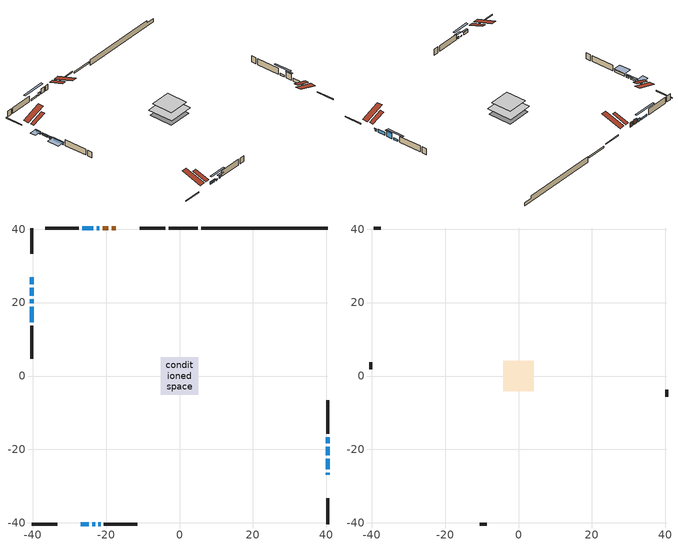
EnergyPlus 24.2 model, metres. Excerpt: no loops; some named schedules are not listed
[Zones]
conditioned space
 floor adiabatic (Floor2 construction): -1.45,-1.45 -1.45,1.45 1.45,1.45 1.45,-1.45 z0.46
 floor adiabatic (AdiabaticFloorConstruction): -5.16,-5.16 -5.16,5.16 5.16,5.16 5.16,-5.16 z0.46
 floor foundation (Slab1 construction): -4.79,-4.79 -4.79,4.79 4.79,4.79 4.79,-4.79 z-1.83
 floor foundation (Slab2 construction): -1.45,-1.45 -1.45,1.45 1.45,1.45 1.45,-1.45 z-0.46
 wall outside (RimJoist1 construction): -3.91,40.32 -10.89,40.32 / -40.32,-40.32 -33.34,-40.32 / -40.32,40.32 -40.32,33.34 / 40.32,-40.32 40.32,-33.34 z0.46:0.76
 wall outside (AdiabaticWallConstruction 1): -17.36,40.32 -18.52,40.32 / -19.45,40.32 -20.88,40.32 z0.46:2.49
 wall outside (AdiabaticWallConstruction): 40.32,-26.86 40.32,-26.33 z0.46:1.35; 40.32,-25.4 40.32,-22.51 / -21.81,40.32 -22.52,40.32 z0.46:1.68; 40.32,-21.58 40.32,-19.32 z0.46:3; -26.86,-40.32 -24.73,-40.32 / -40.32,18.89 -40.32,14.62 z0.46:1.4; 40.32,-18.39 40.32,-16.63 / -22.08,-40.32 -21.51,-40.32 z0.46:1.22; -23.8,-40.32 -23.01,-40.32 z0.46:0.72; -23.45,40.32 -26.55,40.32 z0.46:1.07; -40.32,26.86 -40.32,24.93 z0.46:1.38; -40.32,24 -40.32,21.82 / -40.32,20.89 -40.32,19.82 z0.46:1.15
 wall outside (Wall1 construction): -27.47,40.32 -36.53,40.32 / -20.58,-40.32 -11.52,-40.32 / -40.32,13.69 -40.32,4.64 / 40.32,-15.71 40.32,-6.65 z0.46:2.9
 wall foundation (FoundationWall1 construction): 5.88,40.32,-1.83 5.88,40.32,0.46 36.88,40.32,0.46 36.88,40.32,-0.53 40.32,40.32,-0.53 40.32,40.32,-1.83
 wall foundation (FoundationWall2 construction): 4.95,40.32 -2.98,40.32 z-0.46:0.15
 window (WindowConstruction 8): 40.32,-26.86 40.32,-26.33 z0.46:1.35
 window (WindowConstruction 4): 40.32,-25.4 40.32,-22.51 z0.46:1.68
 window (WindowConstruction 5): 40.32,-21.58 40.32,-19.32 z0.46:3
 window (WindowConstruction 6): -26.86,-40.32 -24.73,-40.32 z0.46:1.4
 window (WindowConstruction 7): -21.81,40.32 -22.52,40.32 z0.46:1.68
 window (WindowConstruction 10): 40.32,-18.39 40.32,-16.63 z0.46:1.22
 window (WindowConstruction 11): -23.8,-40.32 -23.01,-40.32 z0.46:0.71
 window (WindowConstruction 12): -23.45,40.32 -26.54,40.32 z0.46:1.07
 window (WindowConstruction 9): -22.08,-40.32 -21.51,-40.32 z0.46:1.22
 window (WindowConstruction): -40.32,26.86 -40.32,24.93 z0.46:1.37
 window (WindowConstruction 1): -40.32,24 -40.32,21.82 z0.46:1.15
 window (WindowConstruction 2): -40.32,20.89 -40.32,19.82 z0.46:1.15
 window (WindowConstruction 3): -40.32,18.89 -40.32,14.62 z0.46:1.4
 door (Door): -17.37,40.32 -18.52,40.32 z0.46:2.49
 door (Door 1): -19.45,40.32 -20.88,40.32 z0.46:2.49
 ceiling adiabatic (AdiabaticFloorConstruction): 5.16,-5.16 5.16,5.16 -5.16,5.16 -5.16,-5.16 z0.46
 roof outside (Roof2 construction): -16.44,40.32,2.9 -16.44,34.45,4.85 -14.89,34.45,4.85 -14.89,40.32,2.9; -27.79,-40.32,2.9 -27.79,-34.45,4.85 -29.34,-34.45,4.85 -29.34,-40.32,2.9; -40.32,27.79,2.9 -34.45,27.79,4.85 -34.45,29.34,4.85 -40.32,29.34,2.9; 40.32,-27.79,2.9 34.45,-27.79,4.85 34.45,-29.34,4.85 40.32,-29.34,2.9
attic - vented
 floor to conditioned space (Floor1 construction Reversed): -4.17,-4.17 -4.17,4.17 4.17,4.17 4.17,-4.17 z2.9
 wall outside (Wall2 construction): -37.46,40.32 -39.39,40.32 / -10.59,-40.32 -8.66,-40.32 / -40.32,3.71 -40.32,1.78 / 40.32,-5.72 40.32,-3.79 z0.46:2.9
 roof outside (Roof1 construction): -13.96,40.32,2.9 -13.96,32.19,5.61 -11.82,32.19,5.61 -11.82,40.32,2.9; -30.26,-40.32,2.9 -30.26,-32.19,5.61 -32.41,-32.19,5.61 -32.41,-40.32,2.9; -40.32,30.26,2.9 -32.19,30.26,5.61 -32.19,32.41,5.61 -40.32,32.41,2.9; 40.32,-30.26,2.9 32.19,-30.26,5.61 32.19,-32.41,5.61 40.32,-32.41,2.9
shading: 40.32,-26.15 40.32,-27.04 40.62,-27.04 40.62,-26.15 z1.53; 40.32,-19.14 40.32,-21.76 40.93,-21.76 40.93,-19.14 z3.18; -24.55,-40.32 -27.04,-40.32 -27.04,-40.93 -24.55,-40.93 z1.58; 40.32,-14.01 40.32,-21.01 40.93,-21.01 40.93,-14.01 z3.84; -19.78,-40.32 -27.03,-40.32 -27.03,-40.93 -19.78,-40.93 z3.94; -29.78,40.32 -20.22,40.32 -20.22,40.93 -29.78,40.93 z4.3; -20.41,-40.32 -23.18,-40.32 -23.18,-40.93 -20.41,-40.93 z2.32; -40.32,24.75 -40.32,27.04 -43.37,27.04 -43.37,24.75 z1.55; -40.32,21.64 -40.32,24.18 -40.93,24.18 -40.93,21.64 z1.33; -40.32,19.64 -40.32,21.07 -40.93,21.07 -40.93,19.64 z1.33; -40.32,14.44 -40.32,19.07 -43.37,19.07 -43.37,14.44 z1.58
[Building]
Building 1: Terrain=Suburbs
[Site:Location]
Calgary Intl AP_AB: Latitude {deg}=51.11; Longitude {deg}=-114.02; Time Zone {hr}=-7; Elevation {m}=1084; Keep Site Location Information=Yes
[Site:GroundTemperature:Shallow]
0.326196, -1.55603, -1.70677, -0.813554, 2.7722, 6.34125, 9.43543, 11.3955, 11.562, 9.96783, 6.95256, 3.49299
[Site:WaterMainsTemperature]
Calculation Method=Schedule; Temperature Schedule=mains temperature schedule
[Material] Roughness=Rough; Thermal Absorptance=0.9
Name | Thickness {m} | Conductivity {W/m-K} | Density {kg/m3} | Specific Heat {J/kg-K} | Solar Absorptance | Visible Absorptance
asphalt or fiberglass shingles | 0.00635 | 0.162714 | 1121.4 | 1465.45 | 0.4 | 0.4
ceiling loosefill ins | 0.423333 | 0.0480833 | 16.02 | 1046.75 | 0.7 | 0.7
ceiling stud and cavity | 0.1397 | 0.734582 | 65.682 | 1177.47 | 0.7 | 0.7
concrete 4.0 in. | 0.1016 | 1.803125 | 2242.8 | 837.4 | 0.7 | 0.7
concrete 8.0 in. | 0.2032 | 1.803125 | 2242.8 | 837.4 | 0.7 | 0.7
door material | 0.04445 | 0.053851 | 512.64 | 1214.23 | 0.7 | 0.7
door material 1 | 0.04445 | 0.188738 | 512.64 | 1214.23 | 0.7 | 0.7
exterior vertical ins | 0.0507304 | 0.029427 | 32.04 | 1214.23 | 0.7 | 0.7
exterior vertical ins 1 | 0.00108814 | 0.029427 | 32.04 | 1214.23 | 0.7 | 0.7
floor covering | 0.0127 | 0.0433444 | 54.468 | 1339.84 | 0.6 | 0.6
floor rigid ins; rim joist rigid ins; roof rigid ins | 0.051816 | 0.029427 | 32.04 | 1214.23 | 0.7 | 0.7
floor rigid ins 1; wall rigid ins | 0.512978 | 0.029427 | 32.04 | 1214.23 | 0.7 | 0.7
floor stud and cavity | 0.1397 | 0.610773 | 92.3553 | 1139.71 | 0.7 | 0.7
floor stud and cavity 1 | 0.1397 | 1.75129 | 37.0049 | 1207.88 | 0.7 | 0.7
furniture material conditioned space 1 | 0.1524 | 0.115458 | 640.8 | 1214.23 | 0.6 | 0.6
gypsum board | 0.0127 | 0.160291 | 801 | 837.4 | 0.6 | 0.6
gypsum board 1 | 0.0127 | 0.160291 | 801 | 837.4 | 0.7 | 0.7
osb sheathing 0.5 in. | 0.0127 | 0.115458 | 512.64 | 1214.23 | 0.7 | 0.7
osb sheathing 0.75 in. | 0.01905 | 0.115458 | 512.64 | 1214.23 | 0.7 | 0.7
osb sheathing 2.0 in. | 0.0508 | 0.115458 | 512.64 | 1214.23 | 0.7 | 0.7
rim joist stud and cavity | 0.0508 | 0.245365 | 125.044 | 1163.47 | 0.6 | 0.6
roof stud and cavity | 0.2032 | 0.153298 | 78.34581 | 1123.46 | 0.7 | 0.7
wall stud and cavity | 0.1397 | 0.116846 | 139.0536 | 1170.24 | 0.7 | 0.7
wall stud and cavity 1 | 0.0889 | 6.1454 | 50.32683 | 1063.81 | 0.6 | 0.6
wall stud and cavity 2 | 0.0889 | 0.380278 | 52.3479 | 1209.89 | 0.7 | 0.7
wall stud and cavity 3 | 0.0889 | 0.391764 | 83.0341 | 1211.67 | 0.7 | 0.7
wood siding | 0.0254 | 0.102417 | 544.68 | 1172.36 | 0.4 | 0.4
wood siding 1 | 0.00254 | 0.102417 | 544.68 | 1172.36 | 0.4 | 0.4
wood siding 2; wood siding 3; wood siding 4 | 0.0254 | 0.102417 | 544.68 | 1172.36 | 0.7 | 0.7
[WindowMaterial:SimpleGlazingSystem]
Name | U-Factor {W/m2-K} | Solar Heat Gain Coefficient
WindowMaterial | 1.887935 | 0.49
WindowMaterial 1 | 2.77995 | 0.55
WindowMaterial 10 | 1.564289 | 0.39
WindowMaterial 2 | 2.76973 | 0.5
WindowMaterial 3 | 2.95653 | 0.57
WindowMaterial 4 | 2.870229 | 0.71
WindowMaterial 5 | 2.949721 | 0.64
WindowMaterial 6 | 2.134928 | 0.33
WindowMaterial 7 | 5.26862 | 0.67
WindowMaterial 8 | 1.49275 | 0.42
WindowMaterial 9 | 1.66593 | 0.36
[Construction]
AdiabaticFloorConstruction: floor stud and cavity 1, floor rigid ins 1, osb sheathing 0.75 in., floor covering
AdiabaticWallConstruction: wood siding 3, wall rigid ins, wall stud and cavity 2, gypsum board
AdiabaticWallConstruction 1: wood siding 4, wall rigid ins, wall stud and cavity 2, gypsum board
Door: door material
Door 1: door material 1
Floor1 construction Reversed: gypsum board, ceiling stud and cavity, ceiling loosefill ins
Floor2 construction: floor stud and cavity, floor rigid ins, osb sheathing 0.75 in., floor covering
FoundationWall1 construction: concrete 8.0 in., gypsum board 1
FoundationWall2 construction: concrete 8.0 in.
furniture construction conditioned space 1: furniture material conditioned space 1
PartitionWallConstruction: gypsum board, wall stud and cavity 3, gypsum board
RimJoist1 construction: wood siding 2, rim joist rigid ins, osb sheathing 2.0 in., rim joist stud and cavity
Roof1 construction: asphalt or fiberglass shingles
Roof2 construction: asphalt or fiberglass shingles, roof rigid ins, osb sheathing 0.75 in., roof stud and cavity, gypsum board
Slab1 construction; Slab2 construction: concrete 4.0 in.
Wall1 construction: wood siding, osb sheathing 0.5 in., wall stud and cavity, gypsum board
Wall2 construction: wood siding 1, wall stud and cavity 1
WindowConstruction; WindowConstruction 4: WindowMaterial
WindowConstruction 1: WindowMaterial 1
WindowConstruction 10: WindowMaterial 8
WindowConstruction 11: WindowMaterial 9
WindowConstruction 12: WindowMaterial 10
WindowConstruction 2: WindowMaterial 2
WindowConstruction 3; WindowConstruction 6: WindowMaterial 3
WindowConstruction 5: WindowMaterial 4
WindowConstruction 7: WindowMaterial 5
WindowConstruction 8: WindowMaterial 6
WindowConstruction 9: WindowMaterial 7
[Zone] Multiplier=1; Part of Total Floor Area=Yes
Name | Volume {m3}
attic - vented | 30.6359
conditioned space | 506.3
[Space]
Name | Zone | Volume {m3}
attic - vented 1 | attic - vented | 30.6359
conditioned space 1 | conditioned space | 506.3
[ZoneInfiltration:EffectiveLeakageArea]
infil attic - vented 1: Zone or Space=attic - vented 1; Schedule=Always On Discrete; Effective Air Leakage Area {cm2}=2388; Stack Coefficient=0.000357981; Wind Coefficient=1.27835e-05
[ZoneMixing]
whole house fan mix: Zone or Space=attic - vented; Schedule=Always On Continuous; Design Flow Rate Calculation Method=Flow/Zone; Design Flow Rate {m3/s}=0; Source Zone or Space=conditioned space
[SurfaceProperty:ExposedFoundationPerimeter] Exposed Perimeter Calculation Method=TotalExposedPerimeter
Name | Total Exposed Perimeter {m}
Slab1 | 34.442
Slab2 | 7.92501
[InternalMass] Zone or ZoneList=conditioned space; Space or SpaceList=conditioned space 1
Name | Construction | Surface Area {m2}
furniture mass conditioned space 1 | furniture construction conditioned space 1 | 86.12
partition wall mass | PartitionWallConstruction | 206.85
[Lights]
interior lighting: Zone or ZoneList or Space or SpaceList=conditioned space 1; Schedule=interior lighting schedule; Design Level Calculation Method=LightingLevel; Lighting Level {W}=343.2; Return Air Fraction=0; Fraction Radiant=0.6; Fraction Visible=0.2; Fraction Replaceable=1
[People]
occupants: Zone or ZoneList or Space or SpaceList=conditioned space 1; Number of People Schedule=occupants schedule; Number of People Calculation Method=People; Number of People=3; Fraction Radiant=0.314171; Sensible Heat Fraction=0.56303; Activity Level Schedule=occupants activity schedule; Carbon Dioxide Generation Rate {m3/s-W}=0; Enable ASHRAE 55 Comfort Warnings=No; Mean Radiant Temperature Calculation Type=EnclosureAveraged
[ElectricEquipment] Zone or ZoneList or Space or SpaceList=conditioned space 1; Design Level Calculation Method=EquipmentLevel
Name | Schedule | Design Level {W} | Fraction Latent | Fraction Radiant | Fraction Lost
clothes dryer | clothes dryer schedule | 140.772 | 0.015 | 0.081 | 0.85
clothes washer | clothes washer schedule | 32.1985 | 0.03 | 0.162 | 0.7
cooking range | cooking range schedule | 215.147 | 0.08 | 0.432 | 0.2
dishwasher | dishwasher schedule | 66.8632 | 0.3 | 0.18 | 0.4
fridge | fridge schedule | 72.9452 | 0 | 0.6 | 0
mech vent bath fan 0 | mech vent bath fan 0 schedule | 50.2 | 0 | 0 | 1
mech vent bath fan 1 | mech vent bath fan 1 schedule | 50.2 | 0 | 0 | 1
mech vent house fan | mech vent house fan schedule | 0 | 0 | 0 | 1
mech vent house fan cfis | mech vent house fan cfis schedule | 0 | 0 | 0 | 0
misc plug loads | misc plug loads schedule | 494.7 | 0.045 | 0.513 | 0.1
whole house fan | Always On Discrete | 0 | 0 | 0 | 1
[OtherEquipment] Zone or ZoneList or Space or SpaceList=conditioned space 1; Design Level Calculation Method=EquipmentLevel
Name | Fuel Type | Schedule | Design Level {W} | Fraction Latent | Fraction Radiant | Fraction Lost
clothes dryer 1 | Electricity | clothes dryer schedule | 0 | 0.015 | 0.081 | 0.85
cooking range 1 | Electricity | cooking range schedule | 0 | 0.08 | 0.432 | 0.2
general water use latent | None | general water use schedule | 62.594 | 1 | 0 | 0
general water use sensible | None | general water use schedule | -61.6891 | 0 | 0.6 | 0
mech vent house fan latent load | None | Always On Discrete | 0 | 1 | 0 | 0
mech vent house fan sensible load | None | Always On Discrete | 0 | 0 | 0 | 0
water heater energy adjustment1 | NaturalGas | Always On Discrete | 0.01 | 0 | 0 | 1
[ZoneInfiltration:DesignFlowRate] Zone or ZoneList or Space or SpaceList=conditioned space 1; Schedule=Always On Discrete; Design Flow Rate Calculation Method=Flow/Zone; Design Flow Rate {m3/s}=0
infil flow; natural vent flow; whole house fan flow
[Foundation:Kiva] Initial Indoor Air Temperature {C}=18; Wall Depth Below Slab {m}=0.2032; Custom Block Z Position 1 {m}=0
Name | Wall Height Above Grade {m} | Custom Block Material Name 1 | Custom Block Depth 1 {m} | Custom Block X Position 1 {m}
Foundation Kiva 1 | 0.460004 | exterior vertical ins | 2.28999 | 0.2159
Foundation Kiva 2 | 0.149992 | exterior vertical ins 1 | 0.609996 | 0.2032
[Foundation:Kiva:Settings]
Soil Conductivity {W/m-K}=0.849921; Soil Density {kg/m3}=1842.3; Soil Specific Heat {J/kg-K}=418.7; Ground Solar Absorptivity=0.9; Ground Thermal Absorptivity=0.9; Ground Surface Roughness {m}=0.03; Far-Field Width {m}=40; Deep-Ground Boundary Condition=ZeroFlux; Deep-Ground Depth {m}=40; Minimum Cell Dimension {m}=0.2; Maximum Cell Growth Coefficient=3; Simulation Timestep=Timestep
[Exterior:Lights]
exterior lighting: Schedule=exterior lighting schedule; Design Level {W}=75.6
[Schedule:Constant]
Name | Hourly Value
Always On Continuous; mech vent house fan schedule; mech vent house fan cfis schedule; Always On Discrete | 1
occupants activity schedule | 117.228
fridge schedule | 0
[Schedule:Week:Daily]
interior lighting schedule Week Rule - Jan1-Jan27: interior lighting schedule day, interior lighting schedule day, interior lighting schedule day, interior lighting schedule day, interior lighting schedule day, interior lighting schedule day, interior lighting schedule day, interior lighting schedule default day, interior lighting schedule default day, interior lighting schedule default day, interior lighting schedule default day, interior lighting schedule default day
interior lighting schedule Week Rule - Jan28-Feb3: interior lighting schedule day, interior lighting schedule day, interior lighting schedule day, interior lighting schedule day, interior lighting schedule day 1, interior lighting schedule day 1, interior lighting schedule day 1, interior lighting schedule default day, interior lighting schedule default day, interior lighting schedule default day, interior lighting schedule default day, interior lighting schedule default day
interior lighting schedule Week Rule - Feb4-Feb24: interior lighting schedule day 1, interior lighting schedule day 1, interior lighting schedule day 1, interior lighting schedule day 1, interior lighting schedule day 1, interior lighting schedule day 1, interior lighting schedule day 1, interior lighting schedule default day, interior lighting schedule default day, interior lighting schedule default day, interior lighting schedule default day, interior lighting schedule default day
interior lighting schedule Week Rule - Feb25-Mar3: interior lighting schedule day 1, interior lighting schedule day 1, interior lighting schedule day 1, interior lighting schedule day 1, interior lighting schedule day 2, interior lighting schedule day 2, interior lighting schedule day 2, interior lighting schedule default day, interior lighting schedule default day, interior lighting schedule default day, interior lighting schedule default day, interior lighting schedule default day
interior lighting schedule Week Rule - Mar4-Mar31: interior lighting schedule day 2, interior lighting schedule day 2, interior lighting schedule day 2, interior lighting schedule day 2, interior lighting schedule day 2, interior lighting schedule day 2, interior lighting schedule day 2, interior lighting schedule default day, interior lighting schedule default day, interior lighting schedule default day, interior lighting schedule default day, interior lighting schedule default day
interior lighting schedule Week Rule - Apr1-Apr28: interior lighting schedule day 3, interior lighting schedule day 3, interior lighting schedule day 3, interior lighting schedule day 3, interior lighting schedule day 3, interior lighting schedule day 3, interior lighting schedule day 3, interior lighting schedule default day, interior lighting schedule default day, interior lighting schedule default day, interior lighting schedule default day, interior lighting schedule default day
interior lighting schedule Week Rule - Apr29-May5: interior lighting schedule day 3, interior lighting schedule day 3, interior lighting schedule day 4, interior lighting schedule day 4, interior lighting schedule day 4, interior lighting schedule day 4, interior lighting schedule day 4, interior lighting schedule default day, interior lighting schedule default day, interior lighting schedule default day, interior lighting schedule default day, interior lighting schedule default day
interior lighting schedule Week Rule - May6-May26: interior lighting schedule day 4, interior lighting schedule day 4, interior lighting schedule day 4, interior lighting schedule day 4, interior lighting schedule day 4, interior lighting schedule day 4, interior lighting schedule day 4, interior lighting schedule default day, interior lighting schedule default day, interior lighting schedule default day, interior lighting schedule default day, interior lighting schedule default day
interior lighting schedule Week Rule - May27-Jun2: interior lighting schedule day 4, interior lighting schedule day 4, interior lighting schedule day 4, interior lighting schedule day 4, interior lighting schedule day 4, interior lighting schedule day 5, interior lighting schedule day 5, interior lighting schedule default day, interior lighting schedule default day, interior lighting schedule default day, interior lighting schedule default day, interior lighting schedule default day
interior lighting schedule Week Rule - Jun3-Jun30: interior lighting schedule day 5, interior lighting schedule day 5, interior lighting schedule day 5, interior lighting schedule day 5, interior lighting schedule day 5, interior lighting schedule day 5, interior lighting schedule day 5, interior lighting schedule default day, interior lighting schedule default day, interior lighting schedule default day, interior lighting schedule default day, interior lighting schedule default day
interior lighting schedule Week Rule - Jul1-Jul28: interior lighting schedule day 6, interior lighting schedule day 6, interior lighting schedule day 6, interior lighting schedule day 6, interior lighting schedule day 6, interior lighting schedule day 6, interior lighting schedule day 6, interior lighting schedule default day, interior lighting schedule default day, interior lighting schedule default day, interior lighting schedule default day, interior lighting schedule default day
interior lighting schedule Week Rule - Jul29-Aug4: interior lighting schedule day 6, interior lighting schedule day 6, interior lighting schedule day 6, interior lighting schedule day 7, interior lighting schedule day 7, interior lighting schedule day 7, interior lighting schedule day 7, interior lighting schedule default day, interior lighting schedule default day, interior lighting schedule default day, interior lighting schedule default day, interior lighting schedule default day
interior lighting schedule Week Rule - Aug5-Aug25: interior lighting schedule day 7, interior lighting schedule day 7, interior lighting schedule day 7, interior lighting schedule day 7, interior lighting schedule day 7, interior lighting schedule day 7, interior lighting schedule day 7, interior lighting schedule default day, interior lighting schedule default day, interior lighting schedule default day, interior lighting schedule default day, interior lighting schedule default day
interior lighting schedule Week Rule - Aug26-Sep1: interior lighting schedule day 7, interior lighting schedule day 7, interior lighting schedule day 7, interior lighting schedule day 7, interior lighting schedule day 7, interior lighting schedule day 7, interior lighting schedule day 8, interior lighting schedule default day, interior lighting schedule default day, interior lighting schedule default day, interior lighting schedule default day, interior lighting schedule default day
interior lighting schedule Week Rule - Sep2-Sep29: interior lighting schedule day 8, interior lighting schedule day 8, interior lighting schedule day 8, interior lighting schedule day 8, interior lighting schedule day 8, interior lighting schedule day 8, interior lighting schedule day 8, interior lighting schedule default day, interior lighting schedule default day, interior lighting schedule default day, interior lighting schedule default day, interior lighting schedule default day
interior lighting schedule Week Rule - Sep30-Oct6: interior lighting schedule day 8, interior lighting schedule day 9, interior lighting schedule day 9, interior lighting schedule day 9, interior lighting schedule day 9, interior lighting schedule day 9, interior lighting schedule day 9, interior lighting schedule default day, interior lighting schedule default day, interior lighting schedule default day, interior lighting schedule default day, interior lighting schedule default day
interior lighting schedule Week Rule - Oct7-Oct27: interior lighting schedule day 9, interior lighting schedule day 9, interior lighting schedule day 9, interior lighting schedule day 9, interior lighting schedule day 9, interior lighting schedule day 9, interior lighting schedule day 9, interior lighting schedule default day, interior lighting schedule default day, interior lighting schedule default day, interior lighting schedule default day, interior lighting schedule default day
interior lighting schedule Week Rule - Oct28-Nov3: interior lighting schedule day 9, interior lighting schedule day 9, interior lighting schedule day 9, interior lighting schedule day 9, interior lighting schedule day 10, interior lighting schedule day 10, interior lighting schedule day 10, interior lighting schedule default day, interior lighting schedule default day, interior lighting schedule default day, interior lighting schedule default day, interior lighting schedule default day
interior lighting schedule Week Rule - Nov4-Nov24: interior lighting schedule day 10, interior lighting schedule day 10, interior lighting schedule day 10, interior lighting schedule day 10, interior lighting schedule day 10, interior lighting schedule day 10, interior lighting schedule day 10, interior lighting schedule default day, interior lighting schedule default day, interior lighting schedule default day, interior lighting schedule default day, interior lighting schedule default day
interior lighting schedule Week Rule - Nov25-Dec1: interior lighting schedule day 10, interior lighting schedule day 10, interior lighting schedule day 10, interior lighting schedule day 10, interior lighting schedule day 10, interior lighting schedule day 10, interior lighting schedule day 11, interior lighting schedule default day, interior lighting schedule default day, interior lighting schedule default day, interior lighting schedule default day, interior lighting schedule default day
interior lighting schedule Week Rule - Dec2-Dec31: interior lighting schedule day 11, interior lighting schedule day 11, interior lighting schedule day 11, interior lighting schedule day 11, interior lighting schedule day 11, interior lighting schedule day 11, interior lighting schedule day 11, interior lighting schedule default day, interior lighting schedule default day, interior lighting schedule default day, interior lighting schedule default day, interior lighting schedule default day
occupants schedule Week Rule - Jan1-Dec31: occupants schedule day, occupants schedule day, occupants schedule day, occupants schedule day, occupants schedule day, occupants schedule day, occupants schedule day, occupants schedule default day, occupants schedule default day, occupants schedule default day, occupants schedule default day, occupants schedule default day
clothes dryer schedule Week Rule - Jan1-Dec31: clothes dryer schedule day, clothes dryer schedule day, clothes dryer schedule day, clothes dryer schedule day, clothes dryer schedule day, clothes dryer schedule day, clothes dryer schedule day, clothes dryer schedule default day, clothes dryer schedule default day, clothes dryer schedule default day, clothes dryer schedule default day, clothes dryer schedule default day
clothes washer schedule Week Rule - Jan1-Dec31: clothes washer schedule day, clothes washer schedule day, clothes washer schedule day, clothes washer schedule day, clothes washer schedule day, clothes washer schedule day, clothes washer schedule day, clothes washer schedule default day, clothes washer schedule default day, clothes washer schedule default day, clothes washer schedule default day, clothes washer schedule default day
cooking range schedule Week Rule - Jan1-Dec31: cooking range schedule day, cooking range schedule day, cooking range schedule day, cooking range schedule day, cooking range schedule day, cooking range schedule day, cooking range schedule day, cooking range schedule default day, cooking range schedule default day, cooking range schedule default day, cooking range schedule default day, cooking range schedule default day
dishwasher schedule Week Rule - Jan1-Dec31: dishwasher schedule day, dishwasher schedule day, dishwasher schedule day, dishwasher schedule day, dishwasher schedule day, dishwasher schedule day, dishwasher schedule day, dishwasher schedule default day, dishwasher schedule default day, dishwasher schedule default day, dishwasher schedule default day, dishwasher schedule default day
mech vent bath fan 0 schedule Week Rule - Jan1-Dec31: mech vent bath fan 0 schedule day, mech vent bath fan 0 schedule day, mech vent bath fan 0 schedule day, mech vent bath fan 0 schedule day, mech vent bath fan 0 schedule day, mech vent bath fan 0 schedule day, mech vent bath fan 0 schedule day, mech vent bath fan 0 schedule default day, mech vent bath fan 0 schedule default day, mech vent bath fan 0 schedule default day, mech vent bath fan 0 schedule default day, mech vent bath fan 0 schedule default day
mech vent bath fan 1 schedule Week Rule - Jan1-Dec31: mech vent bath fan 1 schedule day, mech vent bath fan 1 schedule day, mech vent bath fan 1 schedule day, mech vent bath fan 1 schedule day, mech vent bath fan 1 schedule day, mech vent bath fan 1 schedule day, mech vent bath fan 1 schedule day, mech vent bath fan 1 schedule default day, mech vent bath fan 1 schedule default day, mech vent bath fan 1 schedule default day, mech vent bath fan 1 schedule default day, mech vent bath fan 1 schedule default day
misc plug loads schedule Week Rule - Jan1-Dec31: misc plug loads schedule day, misc plug loads schedule day, misc plug loads schedule day, misc plug loads schedule day, misc plug loads schedule day, misc plug loads schedule day, misc plug loads schedule day, misc plug loads schedule default day, misc plug loads schedule default day, misc plug loads schedule default day, misc plug loads schedule default day, misc plug loads schedule default day
general water use schedule Week Rule - Jan1-Dec31: general water use schedule day, general water use schedule day, general water use schedule day, general water use schedule day, general water use schedule day, general water use schedule day, general water use schedule day, general water use schedule default day, general water use schedule default day, general water use schedule default day, general water use schedule default day, general water use schedule default day
exterior lighting schedule Week Rule - Jan1-Jan27: exterior lighting schedule day, exterior lighting schedule day, exterior lighting schedule day, exterior lighting schedule day, exterior lighting schedule day, exterior lighting schedule day, exterior lighting schedule day, exterior lighting schedule default day, exterior lighting schedule default day, exterior lighting schedule default day, exterior lighting schedule default day, exterior lighting schedule default day
exterior lighting schedule Week Rule - Jan28-Feb3: exterior lighting schedule day, exterior lighting schedule day, exterior lighting schedule day, exterior lighting schedule day, exterior lighting schedule day 1, exterior lighting schedule day 1, exterior lighting schedule day 1, exterior lighting schedule default day, exterior lighting schedule default day, exterior lighting schedule default day, exterior lighting schedule default day, exterior lighting schedule default day
exterior lighting schedule Week Rule - Feb4-Feb24: exterior lighting schedule day 1, exterior lighting schedule day 1, exterior lighting schedule day 1, exterior lighting schedule day 1, exterior lighting schedule day 1, exterior lighting schedule day 1, exterior lighting schedule day 1, exterior lighting schedule default day, exterior lighting schedule default day, exterior lighting schedule default day, exterior lighting schedule default day, exterior lighting schedule default day
exterior lighting schedule Week Rule - Feb25-Mar3: exterior lighting schedule day 1, exterior lighting schedule day 1, exterior lighting schedule day 1, exterior lighting schedule day 1, exterior lighting schedule day 2, exterior lighting schedule day 2, exterior lighting schedule day 2, exterior lighting schedule default day, exterior lighting schedule default day, exterior lighting schedule default day, exterior lighting schedule default day, exterior lighting schedule default day
exterior lighting schedule Week Rule - Mar4-Mar31: exterior lighting schedule day 2, exterior lighting schedule day 2, exterior lighting schedule day 2, exterior lighting schedule day 2, exterior lighting schedule day 2, exterior lighting schedule day 2, exterior lighting schedule day 2, exterior lighting schedule default day, exterior lighting schedule default day, exterior lighting schedule default day, exterior lighting schedule default day, exterior lighting schedule default day
exterior lighting schedule Week Rule - Apr1-Apr28: exterior lighting schedule day 3, exterior lighting schedule day 3, exterior lighting schedule day 3, exterior lighting schedule day 3, exterior lighting schedule day 3, exterior lighting schedule day 3, exterior lighting schedule day 3, exterior lighting schedule default day, exterior lighting schedule default day, exterior lighting schedule default day, exterior lighting schedule default day, exterior lighting schedule default day
exterior lighting schedule Week Rule - Apr29-May5: exterior lighting schedule day 3, exterior lighting schedule day 3, exterior lighting schedule day 4, exterior lighting schedule day 4, exterior lighting schedule day 4, exterior lighting schedule day 4, exterior lighting schedule day 4, exterior lighting schedule default day, exterior lighting schedule default day, exterior lighting schedule default day, exterior lighting schedule default day, exterior lighting schedule default day
exterior lighting schedule Week Rule - May6-May26: exterior lighting schedule day 4, exterior lighting schedule day 4, exterior lighting schedule day 4, exterior lighting schedule day 4, exterior lighting schedule day 4, exterior lighting schedule day 4, exterior lighting schedule day 4, exterior lighting schedule default day, exterior lighting schedule default day, exterior lighting schedule default day, exterior lighting schedule default day, exterior lighting schedule default day
exterior lighting schedule Week Rule - May27-Jun2: exterior lighting schedule day 4, exterior lighting schedule day 4, exterior lighting schedule day 4, exterior lighting schedule day 4, exterior lighting schedule day 4, exterior lighting schedule day 5, exterior lighting schedule day 5, exterior lighting schedule default day, exterior lighting schedule default day, exterior lighting schedule default day, exterior lighting schedule default day, exterior lighting schedule default day
exterior lighting schedule Week Rule - Jun3-Jun30: exterior lighting schedule day 5, exterior lighting schedule day 5, exterior lighting schedule day 5, exterior lighting schedule day 5, exterior lighting schedule day 5, exterior lighting schedule day 5, exterior lighting schedule day 5, exterior lighting schedule default day, exterior lighting schedule default day, exterior lighting schedule default day, exterior lighting schedule default day, exterior lighting schedule default day
exterior lighting schedule Week Rule - Jul1-Jul28: exterior lighting schedule day 6, exterior lighting schedule day 6, exterior lighting schedule day 6, exterior lighting schedule day 6, exterior lighting schedule day 6, exterior lighting schedule day 6, exterior lighting schedule day 6, exterior lighting schedule default day, exterior lighting schedule default day, exterior lighting schedule default day, exterior lighting schedule default day, exterior lighting schedule default day
exterior lighting schedule Week Rule - Jul29-Aug4: exterior lighting schedule day 6, exterior lighting schedule day 6, exterior lighting schedule day 6, exterior lighting schedule day 7, exterior lighting schedule day 7, exterior lighting schedule day 7, exterior lighting schedule day 7, exterior lighting schedule default day, exterior lighting schedule default day, exterior lighting schedule default day, exterior lighting schedule default day, exterior lighting schedule default day
exterior lighting schedule Week Rule - Aug5-Aug25: exterior lighting schedule day 7, exterior lighting schedule day 7, exterior lighting schedule day 7, exterior lighting schedule day 7, exterior lighting schedule day 7, exterior lighting schedule day 7, exterior lighting schedule day 7, exterior lighting schedule default day, exterior lighting schedule default day, exterior lighting schedule default day, exterior lighting schedule default day, exterior lighting schedule default day
exterior lighting schedule Week Rule - Aug26-Sep1: exterior lighting schedule day 7, exterior lighting schedule day 7, exterior lighting schedule day 7, exterior lighting schedule day 7, exterior lighting schedule day 7, exterior lighting schedule day 7, exterior lighting schedule day 8, exterior lighting schedule default day, exterior lighting schedule default day, exterior lighting schedule default day, exterior lighting schedule default day, exterior lighting schedule default day
[Schedule:Year]
interior lighting schedule: interior lighting schedule Week Rule - Jan1-Jan27, 1, 1, 1, 27, interior lighting schedule Week Rule - Jan28-Feb3, 1, 28, 2, 3, interior lighting schedule Week Rule - Feb4-Feb24, 2, 4, 2, 24, interior lighting schedule Week Rule - Feb25-Mar3, 2, 25, 3, 3, interior lighting schedule Week Rule - Mar4-Mar31, 3, 4, 3, 31, interior lighting schedule Week Rule - Apr1-Apr28, 4, 1, 4, 28, interior lighting schedule Week Rule - Apr29-May5, 4, 29, 5, 5, interior lighting schedule Week Rule - May6-May26, 5, 6, 5, 26, interior lighting schedule Week Rule - May27-Jun2, 5, 27, 6, 2, interior lighting schedule Week Rule - Jun3-Jun30, 6, 3, 6, 30, interior lighting schedule Week Rule - Jul1-Jul28, 7, 1, 7, 28, interior lighting schedule Week Rule - Jul29-Aug4, 7, 29, 8, 4, interior lighting schedule Week Rule - Aug5-Aug25, 8, 5, 8, 25, interior lighting schedule Week Rule - Aug26-Sep1, 8, 26, 9, 1, interior lighting schedule Week Rule - Sep2-Sep29, 9, 2, 9, 29, interior lighting schedule Week Rule - Sep30-Oct6, 9, 30, 10, 6, interior lighting schedule Week Rule - Oct7-Oct27, 10, 7, 10, 27, interior lighting schedule Week Rule - Oct28-Nov3, 10, 28, 11, 3, interior lighting schedule Week Rule - Nov4-Nov24, 11, 4, 11, 24, interior lighting schedule Week Rule - Nov25-Dec1, 11, 25, 12, 1, interior lighting schedule Week Rule - Dec2-Dec31, 12, 2, 12, 31
occupants schedule: occupants schedule Week Rule - Jan1-Dec31, 1, 1, 12, 31
clothes dryer schedule: clothes dryer schedule Week Rule - Jan1-Dec31, 1, 1, 12, 31
clothes washer schedule: clothes washer schedule Week Rule - Jan1-Dec31, 1, 1, 12, 31
cooking range schedule: cooking range schedule Week Rule - Jan1-Dec31, 1, 1, 12, 31
dishwasher schedule: dishwasher schedule Week Rule - Jan1-Dec31, 1, 1, 12, 31
mech vent bath fan 0 schedule: mech vent bath fan 0 schedule Week Rule - Jan1-Dec31, 1, 1, 12, 31
mech vent bath fan 1 schedule: mech vent bath fan 1 schedule Week Rule - Jan1-Dec31, 1, 1, 12, 31
misc plug loads schedule: misc plug loads schedule Week Rule - Jan1-Dec31, 1, 1, 12, 31
general water use schedule: general water use schedule Week Rule - Jan1-Dec31, 1, 1, 12, 31
exterior lighting schedule: exterior lighting schedule Week Rule - Jan1-Jan27, 1, 1, 1, 27, exterior lighting schedule Week Rule - Jan28-Feb3, 1, 28, 2, 3, exterior lighting schedule Week Rule - Feb4-Feb24, 2, 4, 2, 24, exterior lighting schedule Week Rule - Feb25-Mar3, 2, 25, 3, 3, exterior lighting schedule Week Rule - Mar4-Mar31, 3, 4, 3, 31, exterior lighting schedule Week Rule - Apr1-Apr28, 4, 1, 4, 28, exterior lighting schedule Week Rule - Apr29-May5, 4, 29, 5, 5, exterior lighting schedule Week Rule - May6-May26, 5, 6, 5, 26, exterior lighting schedule Week Rule - May27-Jun2, 5, 27, 6, 2, exterior lighting schedule Week Rule - Jun3-Jun30, 6, 3, 6, 30, exterior lighting schedule Week Rule - Jul1-Jul28, 7, 1, 7, 28, exterior lighting schedule Week Rule - Jul29-Aug4, 7, 29, 8, 4, exterior lighting schedule Week Rule - Aug5-Aug25, 8, 5, 8, 25, exterior lighting schedule Week Rule - Aug26-Sep1, 8, 26, 9, 1, exterior lighting schedule Week Rule - Sep2-Sep29, 9, 2, 9, 29, exterior lighting schedule Week Rule - Sep30-Oct6, 9, 30, 10, 6, exterior lighting schedule Week Rule - Oct7-Oct27, 10, 7, 10, 27, exterior lighting schedule Week Rule - Oct28-Nov3, 10, 28, 11, 3, exterior lighting schedule Week Rule - Nov4-Nov24, 11, 4, 11, 24, exterior lighting schedule Week Rule - Nov25-Dec1, 11, 25, 12, 1, exterior lighting schedule Week Rule - Dec2-Dec31, 12, 2, 12, 31
[Schedule:Compact]
mains temperature schedule: Through: 01/01, For: AllDays, Until: 24:00, 5.30611, Through: 01/02, For: AllDays, Until: 24:00, 5.24556, Through: 01/03, For: AllDays, Until: 24:00, 5.18611, Through: 01/04, For: AllDays, Until: 24:00, 5.12778, Through: 01/05, For: AllDays, Until: 24:00, 5.07, Through: 01/06, For: AllDays, Until: 24:00, 5.01278, Through: 01/07, For: AllDays, Until: 24:00, 4.95722, Through: 01/08, For: AllDays, Until: 24:00, 4.90222, Through: 01/09, For: AllDays, Until: 24:00, 4.84778, Through: 01/10, For: AllDays, Until: 24:00, 4.795, Through: 01/11, For: AllDays, Until: 24:00, 4.74278, Through: 01/12, For: AllDays, Until: 24:00, 4.69167, Through: 01/13, For: AllDays, Until: 24:00, 4.64111, Through: 01/14, For: AllDays, Until: 24:00, 4.59222, Through: 01/15, For: AllDays, Until: 24:00, 4.54389, Through: 01/16, For: AllDays, Until: 24:00, 4.49722, Through: 01/17, For: AllDays, Until: 24:00, 4.45111, Through: 01/18, For: AllDays, Until: 24:00, 4.40611, Through: 01/19, For: AllDays, Until: 24:00, 4.36222, Through: 01/20, For: AllDays, Until: 24:00, 4.32, Through: 01/21, For: AllDays, Until: 24:00, 4.27833, Through: 01/22, For: AllDays, Until: 24:00, 4.23778, Through: 01/23, For: AllDays, Until: 24:00, 4.19833, Through: 01/24, For: AllDays, Until: 24:00, 4.16056, Through: 01/25, For: AllDays, Until: 24:00, 4.12333, Through: 01/26, For: AllDays, Until: 24:00, 4.08778, Through: 01/27, For: AllDays, Until: 24:00, 4.05278, Through: 01/28, For: AllDays, Until: 24:00, 4.01944, Through: 01/29, For: AllDays, Until: 24:00, 3.98722, Through: 01/30, For: AllDays, Until: 24:00, 3.95611, Through: 01/31, For: AllDays, Until: 24:00, 3.92667, Through: 02/01, For: AllDays, Until: 24:00, 3.89778, Through: 02/02, For: AllDays, Until: 24:00, 3.87056, Through: 02/03, For: AllDays, Until: 24:00, 3.84444, Through: 02/04, For: AllDays, Until: 24:00, 3.82, Through: 02/05, For: AllDays, Until: 24:00, 3.79611, Through: 02/06, For: AllDays, Until: 24:00, 3.77389, Through: 02/07, For: AllDays, Until: 24:00, 3.75333, Through: 02/08, For: AllDays, Until: 24:00, 3.73333, Through: 02/09, For: AllDays, Until: 24:00, 3.715, Through: 02/10, For: AllDays, Until: 24:00, 3.69778, Through: 02/11, For: AllDays, Until: 24:00, 3.68222, Through: 02/12, For: AllDays, Until: 24:00, 3.66778, Through: 02/13, For: AllDays, Until: 24:00, 3.65444, Through: 02/14, For: AllDays, Until: 24:00, 3.64278, Through: 02/15, For: AllDays, Until: 24:00, 3.63222, Through: 02/16, For: AllDays, Until: 24:00, 3.62278, Through: 02/17, For: AllDays, Until: 24:00, 3.615, Through: 02/18, For: AllDays, Until: 24:00, 3.60833, Through: 02/19, For: AllDays, Until: 24:00, 3.60333, Through: 02/20, For: AllDays, Until: 24:00, 3.59944, Through: 02/21, For: AllDays, Until: 24:00, 3.59667, Through: 02/22, For: AllDays, Until: 24:00, 3.59556, Through: 02/23, For: AllDays, Until: 24:00, 3.59556, Through: 02/24, For: AllDays, Until: 24:00, 3.59722, Through: 02/25, For: AllDays, Until: 24:00, 3.6, Through: 02/26, For: AllDays, Until: 24:00, 3.60389, Through: 02/27, For: AllDays, Until: 24:00, 3.60944, Through: 02/28, For: AllDays, Until: 24:00, 3.61611, Through: 03/01, For: AllDays, Until: 24:00, 3.62444, Through: 03/02, For: AllDays, Until: 24:00, 3.63333, Through: 03/03, For: AllDays, Until: 24:00, 3.64444, Through: 03/04, For: AllDays, Until: 24:00, 3.65611, Through: 03/05, For: AllDays, Until: 24:00, 3.67, Through: 03/06, For: AllDays, Until: 24:00, 3.68444, Through: 03/07, For: AllDays, Until: 24:00, 3.70056, Through: 03/08, For: AllDays, Until: 24:00, 3.71778, Through: 03/09, For: AllDays, Until: 24:00, 3.73611, Through: 03/10, For: AllDays, Until: 24:00, 3.75611, Through: 03/11, For: AllDays, Until: 24:00, 3.77722, Through: 03/12, For: AllDays, Until: 24:00, 3.79944, Through: 03/13, For: AllDays, Until: 24:00, 3.82333, Through: 03/14, For: AllDays, Until: 24:00, 3.84833, Through: 03/15, For: AllDays, Until: 24:00, 3.87444, Through: 03/16, For: AllDays, Until: 24:00, 3.90222, Through: 03/17, For: AllDays, Until: 24:00, 3.93056, Through: 03/18, For: AllDays, Until: 24:00, 3.96056, Through: 03/19, For: AllDays, Until: 24:00, 3.99167, Through: 03/20, For: AllDays, Until: 24:00, 4.02444, Through: 03/21, For: AllDays, Until: 24:00, 4.05778, Through: 03/22, For: AllDays, Until: 24:00, 4.09278, Through: 03/23, For: AllDays, Until: 24:00, 4.12833, Through: 03/24, For: AllDays, Until: 24:00, 4.16556, Through: 03/25, For: AllDays, Until: 24:00, 4.20389, Through: 03/26, For: AllDays, Until: 24:00, 4.24333, Through: 03/27, For: AllDays, Until: 24:00, 4.28389, Through: 03/28, For: AllDays, Until: 24:00, 4.32611, Through: 03/29, For: AllDays, Until: 24:00, 4.36889, Through: 03/30, For: AllDays, Until: 24:00, 4.41278, Through: 03/31, For: AllDays, Until: 24:00, 4.45778, Through: 04/01, For: AllDays, Until: 24:00, 4.50389, Through: 04/02, For: AllDays, Until: 24:00, 4.55111, Through: 04/03, For: AllDays, Until: 24:00, 4.59944, Through: 04/04, For: AllDays, Until: 24:00, 4.64833, Through: 04/05, For: AllDays, Until: 24:00, 4.69889, Through: 04/06, For: AllDays, Until: 24:00, 4.75, Through: 04/07, For: AllDays, Until: 24:00, 4.80222, Through: 04/08, For: AllDays, Until: 24:00, 4.85556, Through: 04/09, For: AllDays, Until: 24:00, 4.91, Through: 04/10, For: AllDays, Until: 24:00, 4.965, Through: 04/11, For: AllDays, Until: 24:00, 5.02111, Through: 04/12, For: AllDays, Until: 24:00, 5.07833, Through: 04/13, For: AllDays, Until: 24:00, 5.13611, Through: 04/14, For: AllDays, Until: 24:00, 5.195, Through: 04/15, For: AllDays, Until: 24:00, 5.25444, Through: 04/16, For: AllDays, Until: 24:00, 5.315, Through: 04/17, For: AllDays, Until: 24:00, 5.37611, Through: 04/18, For: AllDays, Until: 24:00, 5.43833, Through: 04/19, For: AllDays, Until: 24:00, 5.50111, Through: 04/20, For: AllDays, Until: 24:00, 5.565, Through: 04/21, For: AllDays, Until: 24:00, 5.62944, Through: 04/22, For: AllDays, Until: 24:00, 5.69444, Through: 04/23, For: AllDays, Until: 24:00, 5.76, Through: 04/24, For: AllDays, Until: 24:00, 5.82667, Through: 04/25, For: AllDays, Until: 24:00, 5.89389, Through: 04/26, For: AllDays, Until: 24:00, 5.96167, Through: 04/27, For: AllDays, Until: 24:00, 6.03056, Through: 04/28, For: AllDays, Until: 24:00, 6.09944, Through: 04/29, For: AllDays, Until: 24:00, 6.16944, Through: 04/30, For: AllDays, Until: 24:00, 6.23944, Through: 05/01, For: AllDays, Until: 24:00, 6.31056, Through: 05/02, For: AllDays, Until: 24:00, 6.38167, Through: 05/03, For: AllDays, Until: 24:00, 6.45333, Through: 05/04, For: AllDays, Until: 24:00, 6.52611, Through: 05/05, For: AllDays, Until: 24:00, 6.59889, Through: 05/06, For: AllDays, Until: 24:00, 6.67167, Through: 05/07, For: AllDays, Until: 24:00, 6.74556, Through: 05/08, For: AllDays, Until: 24:00, 6.81944, Through: 05/09, For: AllDays, Until: 24:00, 6.89389, Through: 05/10, For: AllDays, Until: 24:00, 6.96889, Through: 05/11, For: AllDays, Until: 24:00, 7.04389, Through: 05/12, For: AllDays, Until: 24:00, 7.11944, Through: 05/13, For: AllDays, Until: 24:00, 7.195, Through: 05/14, For: AllDays, Until: 24:00, 7.27111, Through: 05/15, For: AllDays, Until: 24:00, 7.34722, Through: 05/16, For: AllDays, Until: 24:00, 7.42389, Through: 05/17, For: AllDays, Until: 24:00, 7.50056, Through: 05/18, For: AllDays, Until: 24:00, 7.57722, Through: 05/19, For: AllDays, Until: 24:00, 7.65444, Through: 05/20, For: AllDays, Until: 24:00, 7.73167, Through: 05/21, For: AllDays, Until: 24:00, 7.80889, Through: 05/22, For: AllDays, Until: 24:00, 7.88611, Through: 05/23, For: AllDays, Until: 24:00, 7.96333, Through: 05/24, For: AllDays, Until: 24:00, 8.04111, Through: 05/25, For: AllDays, Until: 24:00, 8.11833, Through: 05/26, For: AllDays, Until: 24:00, 8.19611, Through: 05/27, For: AllDays, Until: 24:00, 8.27333, Through: 05/28, For: AllDays, Until: 24:00, 8.35056, Through: 05/29, For: AllDays, Until: 24:00, 8.42778, Through: 05/30, For: AllDays, Until: 24:00, 8.505, Through: 05/31, For: AllDays, Until: 24:00, 8.58222, Through: 06/01, For: AllDays, Until: 24:00, 8.65889, Through: 06/02, For: AllDays, Until: 24:00, 8.73556, Through: 06/03, For: AllDays, Until: 24:00, 8.81222, Through: 06/04, For: AllDays, Until: 24:00, 8.88889, Through: 06/05, For: AllDays, Until: 24:00, 8.965, Through: 06/06, For: AllDays, Until: 24:00, 9.04056, Through: 06/07, For: AllDays, Until: 24:00, 9.11611, Through: 06/08, For: AllDays, Until: 24:00, 9.19167, Through: 06/09, For: AllDays, Until: 24:00, 9.26667, Through: 06/10, For: AllDays, Until: 24:00, 9.34111, Through: 06/11, For: AllDays, Until: 24:00, 9.41556, Through: 06/12, For: AllDays, Until: 24:00, 9.48889, Through: 06/13, For: AllDays, Until: 24:00, 9.56278, Through: 06/14, For: AllDays, Until: 24:00, 9.63556, Through: 06/15, For: AllDays, Until: 24:00, 9.70833, Through: 06/16, For: AllDays, Until: 24:00, 9.78, Through: 06/17, For: AllDays, Until: 24:00, 9.85167, Through: 06/18, For: AllDays, Until: 24:00, 9.92278, Through: 06/19, For: AllDays, Until: 24:00, 9.99333, Through: 06/20, For: AllDays, Until: 24:00, 10.0633, Through: 06/21, For: AllDays, Until: 24:00, 10.1328, Through: 06/22, For: AllDays, Until: 24:00, 10.2011, Through: 06/23, For: AllDays, Until: 24:00, 10.2694, Through: 06/24, For: AllDays, Until: 24:00, 10.3367, Through: 06/25, For: AllDays, Until: 24:00, 10.4039, Through: 06/26, For: AllDays, Until: 24:00, 10.47, Through: 06/27, For: AllDays, Until: 24:00, 10.5356, Through: 06/28, For: AllDays, Until: 24:00, 10.6, Through: 06/29, For: AllDays, Until: 24:00, 10.6639, Through: 06/30, For: AllDays, Until: 24:00, 10.7272, Through: 07/01, For: AllDays, Until: 24:00, 10.7894, Through: 07/02, For: AllDays, Until: 24:00, 10.8511, Through: 07/03, For: AllDays, Until: 24:00, 10.9122, Through: 07/04, For: AllDays, Until: 24:00, 10.9722, Through: 07/05, For: AllDays, Until: 24:00, 11.0311, Through: 07/06, For: AllDays, Until: 24:00, 11.0894, Through: 07/07, For: AllDays, Until: 24:00, 11.1467, Through: 07/08, For: AllDays, Until: 24:00, 11.2033, Through: 07/09, For: AllDays, Until: 24:00, 11.2589, Through: 07/10, For: AllDays, Until: 24:00, 11.3133, Through: 07/11, For: AllDays, Until: 24:00, 11.3672, Through: 07/12, For: AllDays, Until: 24:00, 11.42, Through: 07/13, For: AllDays, Until: 24:00, 11.4717, Through: 07/14, For: AllDays, Until: 24:00, 11.5222, Through: 07/15, For: AllDays, Until: 24:00, 11.5717, Through: 07/16, For: AllDays, Until: 24:00, 11.6206, Through: 07/17, For: AllDays, Until: 24:00, 11.6683, Through: 07/18, For: AllDays, Until: 24:00, 11.715, Through: 07/19, For: AllDays, Until: 24:00, 11.76, Through: 07/20, For: AllDays, Until: 24:00, 11.8044, Through: 07/21, For: AllDays, Until: 24:00, 11.8478, Through: 07/22, For: AllDays, Until: 24:00, 11.89, Through: 07/23, For: AllDays, Until: 24:00, 11.9311, Through: 07/24, For: AllDays, Until: 24:00, 11.9711, Through: 07/25, For: AllDays, Until: 24:00, 12.01, Through: 07/26, For: AllDays, Until: 24:00, 12.0478, Through: 07/27, For: AllDays, Until: 24:00, 12.0839, Through: 07/28, For: AllDays, Until: 24:00, 12.1194, Through: 07/29, For: AllDays, Until: 24:00, 12.1533, Through: 07/30, For: AllDays, Until: 24:00, 12.1861, Through: 07/31, For: AllDays, Until: 24:00, 12.2178, Through: 08/01, For: AllDays, Until: 24:00, 12.2483, Through: 08/02, For: AllDays, Until: 24:00, 12.2778, Through: 08/03, For: AllDays, Until: 24:00, 12.3056, Through: 08/04, For: AllDays, Until: 24:00, 12.3322, Through: 08/05, For: AllDays, Until: 24:00, 12.3578, Through: 08/06, For: AllDays, Until: 24:00, 12.3822, Through: 08/07, For: AllDays, Until: 24:00, 12.405, Through: 08/08, For: AllDays, Until: 24:00, 12.4267, Through: 08/09, For: AllDays, Until: 24:00, 12.4472, Through: 08/10, For: AllDays, Until: 24:00, 12.4661, Through: 08/11, For: AllDays, Until: 24:00, 12.4839, Through: 08/12, For: AllDays, Until: 24:00, 12.5006, Through: 08/13, For: AllDays, Until: 24:00, 12.5156, Through: 08/14, For: AllDays, Until: 24:00, 12.5294, Through: 08/15, For: AllDays, Until: 24:00, 12.5422, Through: 08/16, For: AllDays, Until: 24:00, 12.5533, Through: 08/17, For: AllDays, Until: 24:00, 12.5633, Through: 08/18, For: AllDays, Until: 24:00, 12.5722, Through: 08/19, For: AllDays, Until: 24:00, 12.5794, Through: 08/20, For: AllDays, Until: 24:00, 12.585, Through: 08/21, For: AllDays, Until: 24:00, 12.59, Through: 08/22, For: AllDays, Until: 24:00, 12.5933, Through: 08/23, For: AllDays, Until: 24:00, 12.595, Through: 08/24, For: AllDays, Until: 24:00, 12.5961, Through: 08/25, For: AllDays, Until: 24:00, 12.595, Through: 08/26, For: AllDays, Until: 24:00, 12.5933, Through: 08/27, For: AllDays, Until: 24:00, 12.59, Through: 08/28, For: AllDays, Until: 24:00, 12.585, Through: 08/29, For: AllDays, Until: 24:00, 12.5789, Through: 08/30, For: AllDays, Until: 24:00, 12.5717, Through: 08/31, For: AllDays, Until: 24:00, 12.5633, Through: 09/01, For: AllDays, Until: 24:00, 12.5533, Through: 09/02, For: AllDays, Until: 24:00, 12.5417, Through: 09/03, For: AllDays, Until: 24:00, 12.5289, Through: 09/04, For: AllDays, Until: 24:00, 12.515, Through: 09/05, For: AllDays, Until: 24:00, 12.5, Through: 09/06, For: AllDays, Until: 24:00, 12.4833, Through: 09/07, For: AllDays, Until: 24:00, 12.4656, Through: 09/08, For: AllDays, Until: 24:00, 12.4467, Through: 09/09, For: AllDays, Until: 24:00, 12.4261, Through: 09/10, For: AllDays, Until: 24:00, 12.4044, Through: 09/11, For: AllDays, Until: 24:00, 12.3811, Through: 09/12, For: AllDays, Until: 24:00, 12.3572, Through: 09/13, For: AllDays, Until: 24:00, 12.3317, Through: 09/14, For: AllDays, Until: 24:00, 12.3044, Through: 09/15, For: AllDays, Until: 24:00, 12.2767, Through: 09/16, For: AllDays, Until: 24:00, 12.2472, Through: 09/17, For: AllDays, Until: 24:00, 12.2167, Through: 09/18, For: AllDays, Until: 24:00, 12.185, Through: 09/19, For: AllDays, Until: 24:00, 12.1522, Through: 09/20, For: AllDays, Until: 24:00, 12.1183, Through: 09/21, For: AllDays, Until: 24:00, 12.0828, Through: 09/22, For: AllDays, Until: 24:00, 12.0461, Through: 09/23, For: AllDays, Until: 24:00, 12.0089, Through: 09/24, For: AllDays, Until: 24:00, 11.97, Through: 09/25, For: AllDays, Until: 24:00, 11.93, Through: 09/26, For: AllDays, Until: 24:00, 11.8889, Through: 09/27, For: AllDays, Until: 24:00, 11.8467, Through: 09/28, For: AllDays, Until: 24:00, 11.8033, Through: 09/29, For: AllDays, Until: 24:00, 11.7589, Through: 09/30, For: AllDays, Until: 24:00, 11.7133, Through: 10/01, For: AllDays, Until: 24:00, 11.6667, Through: 10/02, For: AllDays, Until: 24:00, 11.6189, Through: 10/03, For: AllDays, Until: 24:00, 11.5706, Through: 10/04, For: AllDays, Until: 24:00, 11.5206, Through: 10/05, For: AllDays, Until: 24:00, 11.47, Through: 10/06, For: AllDays, Until: 24:00, 11.4183, Through: 10/07, For: AllDays, Until: 24:00, 11.3656, Through: 10/08, For: AllDays, Until: 24:00, 11.3117, Through: 10/09, For: AllDays, Until: 24:00, 11.2572, Through: 10/10, For: AllDays, Until: 24:00, 11.2017, Through: 10/11, For: AllDays, Until: 24:00, 11.145, Through: 10/12, For: AllDays, Until: 24:00, 11.0878, Through: 10/13, For: AllDays, Until: 24:00, 11.0294, Through: 10/14, For: AllDays, Until: 24:00, 10.97, Through: 10/15, For: AllDays, Until: 24:00, 10.91, Through: 10/16, For: AllDays, Until: 24:00, 10.8494, Through: 10/17, For: AllDays, Until: 24:00, 10.7878, Through: 10/18, For: AllDays, Until: 24:00, 10.725, Through: 10/19, For: AllDays, Until: 24:00, 10.6617, Through: 10/20, For: AllDays, Until: 24:00, 10.5978, Through: 10/21, For: AllDays, Until: 24:00, 10.5333, Through: 10/22, For: AllDays, Until: 24:00, 10.4678, Through: 10/23, For: AllDays, Until: 24:00, 10.4017, Through: 10/24, For: AllDays, Until: 24:00, 10.3344, Through: 10/25, For: AllDays, Until: 24:00, 10.2672, Through: 10/26, For: AllDays, Until: 24:00, 10.1989, Through: 10/27, For: AllDays, Until: 24:00, 10.1306, Through: 10/28, For: AllDays, Until: 24:00, 10.0611, Through: 10/29, For: AllDays, Until: 24:00, 9.99111, Through: 10/30, For: AllDays, Until: 24:00, 9.92056, Through: 10/31, For: AllDays, Until: 24:00, 9.84944, Through: 11/01, For: AllDays, Until: 24:00, 9.77778, Through: 11/02, For: AllDays, Until: 24:00, 9.70556, Through: 11/03, For: AllDays, Until: 24:00, 9.63333, Through: 11/04, For: AllDays, Until: 24:00, 9.56, Through: 11/05, For: AllDays, Until: 24:00, 9.48667, Through: 11/06, For: AllDays, Until: 24:00, 9.41278, Through: 11/07, For: AllDays, Until: 24:00, 9.33889, Through: 11/08, For: AllDays, Until: 24:00, 9.26389, Through: 11/09, For: AllDays, Until: 24:00, 9.18889, Through: 11/10, For: AllDays, Until: 24:00, 9.11389, Through: 11/11, For: AllDays, Until: 24:00, 9.03833, Through: 11/12, For: AllDays, Until: 24:00, 8.96222, Through: 11/13, For: AllDays, Until: 24:00, 8.88611, Through: 11/14, For: AllDays, Until: 24:00, 8.81, Through: 11/15, For: AllDays, Until: 24:00, 8.73333, Through: 11/16, For: AllDays, Until: 24:00, 8.65667, Through: 11/17, For: AllDays, Until: 24:00, 8.57944, Through: 11/18, For: AllDays, Until: 24:00, 8.50278, Through: 11/19, For: AllDays, Until: 24:00, 8.42556, Through: 11/20, For: AllDays, Until: 24:00, 8.34833, Through: 11/21, For: AllDays, Until: 24:00, 8.27056, Through: 11/22, For: AllDays, Until: 24:00, 8.19333, Through: 11/23, For: AllDays, Until: 24:00, 8.11611, Through: 11/24, For: AllDays, Until: 24:00, 8.03833, Through: 11/25, For: AllDays, Until: 24:00, 7.96111, Through: 11/26, For: AllDays, Until: 24:00, 7.88389, Through: 11/27, For: AllDays, Until: 24:00, 7.80611, Through: 11/28, For: AllDays, Until: 24:00, 7.72889, Through: 11/29, For: AllDays, Until: 24:00, 7.65222, Through: 11/30, For: AllDays, Until: 24:00, 7.575, Through: 12/01, For: AllDays, Until: 24:00, 7.49833, Through: 12/02, For: AllDays, Until: 24:00, 7.42167, Through: 12/03, For: AllDays, Until: 24:00, 7.345, Through: 12/04, For: AllDays, Until: 24:00, 7.26889, Through: 12/05, For: AllDays, Until: 24:00, 7.19278, Through: 12/06, For: AllDays, Until: 24:00, 7.11722, Through: 12/07, For: AllDays, Until: 24:00, 7.04167, Through: 12/08, For: AllDays, Until: 24:00, 6.96667, Through: 12/09, For: AllDays, Until: 24:00, 6.89167, Through: 12/10, For: AllDays, Until: 24:00, 6.81722, Through: 12/11, For: AllDays, Until: 24:00, 6.74333, Through: 12/12, For: AllDays, Until: 24:00, 6.66944, Through: 12/13, For: AllDays, Until: 24:00, 6.59611, Through: 12/14, For: AllDays, Until: 24:00, 6.52333, Through: 12/15, For: AllDays, Until: 24:00, 6.45111, Through: 12/16, For: AllDays, Until: 24:00, 6.37944, Through: 12/17, For: AllDays, Until: 24:00, 6.30778, Through: 12/18, For: AllDays, Until: 24:00, 6.23722, Through: 12/19, For: AllDays, Until: 24:00, 6.16667, Through: 12/20, For: AllDays, Until: 24:00, 6.09722, Through: 12/21, For: AllDays, Until: 24:00, 6.02833, Through: 12/22, For: AllDays, Until: 24:00, 5.95944, Through: 12/23, For: AllDays, Until: 24:00, 5.89167, Through: 12/24, For: AllDays, Until: 24:00, 5.82444, Through: 12/25, For: AllDays, Until: 24:00, 5.75833, Through: 12/26, For: AllDays, Until: 24:00, 5.69222, Through: 12/27, For: AllDays, Until: 24:00, 5.62722, Through: 12/28, For: AllDays, Until: 24:00, 5.56278, Through: 12/29, For: AllDays, Until: 24:00, 5.49889, Through: 12/30, For: AllDays, Until: 24:00, 5.43611, Through: 12/31, For: AllDays, Until: 24:00, 5.37444
